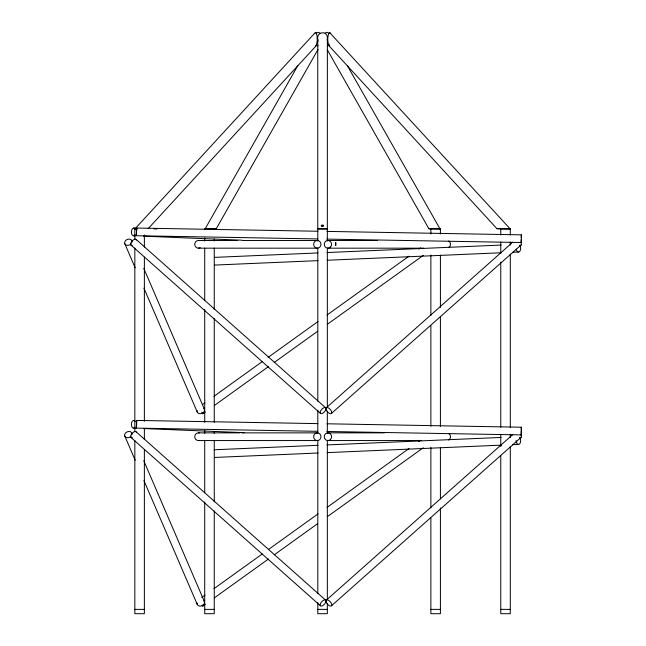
<?xml version="1.0" encoding="UTF-8"?>
<svg xmlns="http://www.w3.org/2000/svg" width="646" height="646" viewBox="0 0 646 646"><rect width="100%" height="100%" fill="white"/><g stroke="black" fill="none" stroke-linecap="round" stroke-linejoin="round"><path stroke-width="0.97" d="M317.784 238.939L136.508 235.742L136.556 232.931L136.645 228.046L317.921 231.244M317.784 431.318L136.508 428.12L136.54 426.231L136.645 420.425L317.921 423.623M326.844 239.101L521.209 242.525L521.346 234.837L326.981 231.405M326.844 431.48L521.209 434.903L521.314 429.097L521.346 427.216L326.981 423.784M521.298 237.647L521.346 234.837M521.282 431.019L521.209 434.903M136.572 232.851L136.508 235.742M136.589 230.937L136.645 228.046M521.265 239.634L521.209 242.525M521.282 430.107L521.346 427.216M136.645 420.425L136.508 428.12M327.272 228.797L317.759 228.821L317.759 39.446C316.225 31.258 328.111 30.152 327.369 38.736L327.336 241.031M327.272 40.504L327.369 38.736M314.885 33.39L315.991 32.437L316.976 35.385L317.267 40.504L316.354 45.559L148.144 228.708M205.969 228.942L205.113 228.91L297.79 65.642M214.779 228.821L216.257 228.732L318.058 49.395M329.307 44.146L327.498 45.745M136.443 228.926L134.925 228.934L315.224 32.623M326.165 407.909L512.779 242.185M331.576 413.319L521.193 244.923M326.165 600.287L512.779 434.564M331.576 605.698L521.193 437.302M316.354 45.559L315.587 45.745M329.694 45.559L328.927 45.745C327.393 41.635 327.183 36.136 329.379 32.3L510.235 228.942L496.968 228.708L328.927 45.745M202.489 404.541L204.952 402.773M213.963 396.297L262.308 361.558M268.042 357.44L318.026 321.522M327.038 315.046L408.975 256.171M418.802 249.106L420.441 247.927M202.586 413.319L202.884 413.739L205.339 411.97M214.359 405.494L268.437 366.629M274.17 362.511L317.598 331.309M327.425 324.244L423.3 255.356M201.673 597.51L204.952 595.152M213.963 588.676L262.308 553.937M268.857 549.229L318.026 513.901M327.038 507.425L408.975 448.55M418.802 441.484L420.441 440.306M202.884 606.118L202.23 605.197L202.884 606.118L205.339 604.349M214.359 597.873L268.437 559.016M274.17 554.89L317.598 523.688M327.425 516.622L423.3 447.735M316.548 33.035L318.51 32.3L320.44 33.39M325.051 33.035L327.029 32.3L328.935 33.39M323.371 225.624C324.284 224.21 318.639 225.769 322.766 225.712C326.028 226.019 318.809 226.375 322.071 225.478M327.304 49.782L428.887 228.741L440.023 228.902L347.588 66.062M440.023 228.902L439.458 228.934M321.999 225.632L321.611 225.874L323.234 225.761M205.113 228.91L216.257 228.732M214.254 257.391L317.945 252.933M327.005 252.546L501.159 245.068M214.472 265.078L318.155 260.629M327.215 260.241L501.369 252.764M512.448 252.287L518.488 252.029M214.254 449.769L317.945 445.312M327.005 444.924L501.159 437.447M214.472 457.457L318.155 453.007M327.215 452.62L501.369 445.142M512.448 444.666L518.488 444.408M134.925 228.934L137.275 228.878M496.968 228.708L500.375 228.741M136.677 228.942L134.836 228.942L134.836 239.012M204.717 228.942L214.254 228.942M327.336 228.942L317.8 228.942L317.8 241.031M198.411 240.482L237.712 240.482M242.751 240.482L317.307 240.482A3.844 3.658 -90 0 1 320.481 246.255A3.844 3.658 -90 0 1 314.142 246.255A3.844 3.658 -90 0 1 317.307 240.482M327.926 240.482L377.304 240.482M198.411 248.177L317.307 248.177M327.926 248.177L423.655 248.177M198.411 432.86L239.723 432.86M241.741 432.86L317.307 432.86A3.844 3.658 -90 0 1 320.481 438.634A3.844 3.658 -90 0 1 314.142 438.634A3.844 3.658 -90 0 1 317.307 432.86M327.926 432.86L384.354 432.86M198.411 440.556L317.307 440.556M327.926 440.556L421.636 440.556M134.836 609.38L144.373 609.38M204.717 609.38L214.254 609.38M317.8 609.38L327.336 609.38M430.874 609.38L440.41 609.38M500.763 609.38L510.3 609.38M509.403 228.91L510.235 228.942M430.777 228.829L428.887 228.741M133.811 228.062L136.831 228.183M153.942 228.886L156.962 229.007M133.552 235.75L135.563 235.83M143.622 236.161L242.274 240.215M133.552 428.128L135.563 428.209M143.622 428.54L244.285 432.675M318.244 45.882L316.322 44.792M136.217 239.513L325.77 407.909A3.844 1.841 -48.4 0 1 322.62 413.319A3.844 1.841 -48.4 0 1 320.804 410.614A3.844 1.841 -48.4 0 1 325.77 407.909M130.807 244.923L320.359 413.319M136.217 431.891L325.77 600.287A3.844 1.841 -48.4 0 1 322.62 605.698A3.844 1.841 -48.4 0 1 320.804 602.993A3.844 1.841 -48.4 0 1 325.77 600.287M130.807 437.302L320.359 605.698M201.762 412.172L202.884 413.739M329.767 32.437L330.122 33.035M143.808 268.413L204.33 409.047M124.823 243.784L135.184 267.84M143.937 288.197L197.296 412.172M143.808 460.792L204.33 601.426M124.823 436.163L135.184 460.218M143.937 480.576L197.296 604.551M317.759 39.446L317.993 41.191M510.3 234.982L510.3 228.942L500.763 228.942L500.763 234.982M510.3 242.04L510.3 245.06M510.3 254.12L510.3 427.361M510.3 434.419L510.3 437.439M510.3 446.499L510.3 613.7L500.763 613.7L500.763 455.567M500.763 242.04L500.763 253.119M500.763 262.179L500.763 427.361M500.763 434.419L500.763 446.499M440.41 233.981L440.41 228.942L430.874 228.942L430.874 233.981M440.41 255.13L440.41 307.504M440.41 316.572L440.41 426.36M440.41 447.508L440.41 498.873M440.41 507.942L440.41 613.7L430.874 613.7L430.874 518.011M430.874 255.13L430.874 315.563M430.874 325.632L430.874 426.36M430.874 447.508L430.874 507.942M335.936 242.646L335.936 245.335M335.476 242.646L335.476 245.335M327.336 248.08L327.336 407.222M327.336 411.252L327.336 433.409M327.336 440.459L327.336 599.601M327.336 603.63L327.336 613.7L317.8 613.7L317.8 602.621M317.8 248.08L317.8 401.174M317.8 410.242L317.8 433.409M317.8 440.459L317.8 593.553M214.262 239.012L214.254 241.031M214.262 248.08L214.254 309.523M214.254 318.583L214.262 422.331M214.254 431.391L214.262 433.409M214.262 440.459L214.254 501.902M214.262 510.962L214.254 613.7L204.717 613.7L204.725 501.902M204.717 238.011L204.725 241.031M204.725 248.08L204.717 300.455M204.717 309.523L204.725 422.331M204.725 430.389L204.717 433.409M204.717 440.459L204.725 492.833M144.373 234.982L144.373 247.071M144.373 257.148L144.373 421.321M144.373 428.371L144.373 439.45M144.373 449.527L144.373 613.7L134.836 613.7L134.836 440.459M134.836 248.08L134.836 431.391M135.192 234.651A3.844 2.261 -87.6 0 1 131.994 234.595A3.844 2.261 -87.6 0 1 132.172 229.16A3.844 2.261 -87.6 0 1 135.369 229.217M132.341 245.238A3.844 1.841 -48.4 0 1 131.792 241.41A3.844 1.841 -48.4 0 1 136.395 240.013M519.909 245.464A3.844 2.277 87.5 0 1 519.61 251.512A3.844 2.277 87.5 0 1 516.211 249.178M203.894 408.401A3.844 2.972 -23.3 0 1 201.568 413.497A3.844 2.972 -23.3 0 1 197.151 410.614M131.162 243.784A3.844 2.972 -23.3 0 1 125.09 244.228A3.844 2.972 -23.3 0 1 127.746 239.286A3.844 2.972 -23.3 0 1 132.002 242.218M448.655 240.998A3.844 3.658 -90 0 1 448.655 247.668M520.749 242.218A3.844 1.833 48.4 0 1 519.659 245.238M200.244 247.668A3.844 3.658 -90 0 1 194.785 244.834A3.844 3.658 -90 0 1 199.364 240.619M135.192 427.03A3.844 2.261 -87.6 0 1 131.994 426.974A3.844 2.261 -87.6 0 1 132.172 421.539A3.844 2.261 -87.6 0 1 135.369 421.596M132.341 437.617A3.844 1.841 -48.4 0 1 131.792 433.789A3.844 1.841 -48.4 0 1 136.395 432.392M519.909 437.843A3.844 2.277 87.5 0 1 519.344 444.109A3.844 2.277 87.5 0 1 516.097 440.556M203.894 600.78A3.844 2.972 -23.3 0 1 201.568 605.875A3.844 2.972 -23.3 0 1 197.151 602.993M131.162 436.163A3.844 2.972 -23.3 0 1 125.09 436.607A3.844 2.972 -23.3 0 1 127.746 431.665A3.844 2.972 -23.3 0 1 132.002 434.597M448.655 433.377A3.844 3.658 -90 0 1 448.655 440.047M520.749 434.597A3.844 1.833 48.4 0 1 519.659 437.617M199.364 440.427A3.844 3.658 -90 0 1 194.753 436.712A3.844 3.658 -90 0 1 199.364 432.998M330.518 247.055A3.844 3.658 -90 0 0 328.879 240.619A3.844 3.658 -90 0 0 324.397 245.327A3.844 3.658 -90 0 0 330.518 247.055M326.214 409.798A3.844 1.833 48.4 0 0 331.204 413.626A3.844 1.833 48.4 0 0 329.185 408.401A3.844 1.833 48.4 0 0 326.214 409.798M330.518 439.433A3.844 3.658 -90 0 0 328.879 432.998A3.844 3.658 -90 0 0 324.397 437.705A3.844 3.658 -90 0 0 330.518 439.433M326.214 602.177A3.844 1.833 48.4 0 0 331.204 606.005A3.844 1.833 48.4 0 0 329.185 600.78A3.844 1.833 48.4 0 0 326.214 602.177"/></g></svg>
